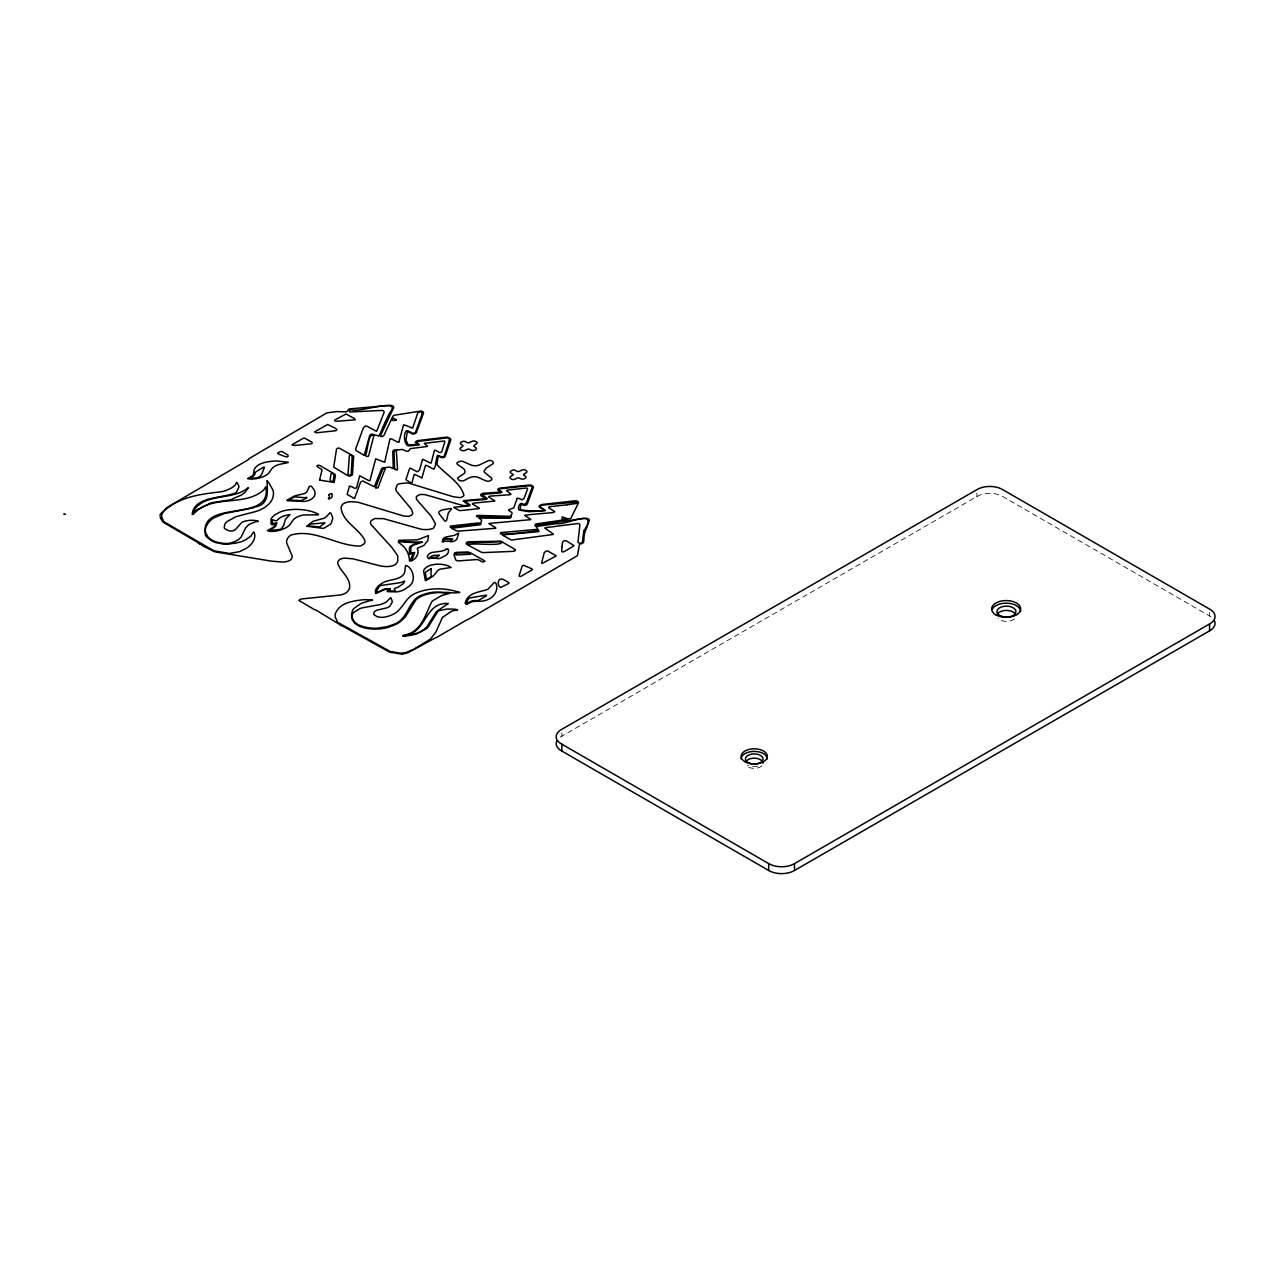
<?xml version="1.0" encoding="UTF-8"?>
<svg xmlns="http://www.w3.org/2000/svg" width="1279" height="1279" viewBox="0 0 1279 1279"><rect width="100%" height="100%" fill="white"/><g stroke="black" fill="none" stroke-linecap="round" stroke-linejoin="round"><path stroke-width="0.75" stroke-dasharray="5 3.75" d="M560.202 737.168A17.49 10.088 0 0 1 561.865 736.16L976.916 496.54A17.826 10.296 0 0 1 1002.736 496.54L1209.566 615.95A17.938 10.36 0 0 1 1211.181 616.974M1209.566 612.513L1209.566 615.95M976.916 493.102L976.916 496.54M561.865 732.723L561.865 736.16M761.836 765.801A8.793 5.084 0 0 1 746.584 765.801M757.6 766.281A13.094 7.562 0 0 1 747.655 765.529M1014.471 618.844A9.513 5.5 0 0 1 998.02 618.444"/><path stroke-width="1.5" d="M160.083 515.725L160.067 515.229A3.725 2.158 0 0 1 160.227 514.35L166.894 507.571L248.526 459.577A3.549 2.046 0 0 1 249.437 458.378L326.864 412.877L336.665 411.598A91.193 52.647 0 0 1 342.085 411.758L346.481 411.774L347.872 410.687A4.253 2.446 0 0 1 348.24 409.776A2.574 1.487 0 0 1 349.135 409.152A3.757 2.158 0 0 1 350.67 408.8L389.855 405.379A3.757 2.174 0 0 1 392.685 406.003A3.309 1.903 0 0 1 393.484 406.754A3.869 2.238 0 0 1 393.66 407.665L381.078 434.428A12.246 7.066 0 0 0 380.694 436.155M272.187 519.898L272.523 523.703L275.736 522.999A3.022 1.743 0 0 1 276.296 522.871M455.484 554.462L455.564 553.871A2.094 1.215 0 0 1 455.932 553.407L456.539 553.152A6.299 3.629 0 0 1 457.802 553.024L467.714 552.784A2.83 1.631 0 0 1 468.418 552.832A4.189 2.414 0 0 1 469.329 553.056A4.956 2.862 0 0 1 470.176 553.407A3.885 2.238 0 0 1 470.784 553.775M319.574 479.945L322.052 469.745L317.208 466.611A1.903 1.103 0 0 1 317.048 466.227A4.205 2.43 0 0 1 317.112 465.668L318.007 465.236A3.086 1.791 0 0 1 318.871 465.332A5.02 2.894 0 0 1 320.725 466.004L334.075 473.726A4.109 2.366 0 0 1 335.082 474.717A7.386 4.269 0 0 1 335.37 476.204L334.155 482.215M328.383 498.682L328.383 498.442A2.03 1.167 0 0 1 328.527 498.171L328.815 497.867A3.166 1.823 0 0 0 329.279 497.259A6.283 3.629 0 0 0 329.422 496.46A5.835 3.373 0 0 0 329.279 495.708A1.727 0.991 0 0 0 328.815 495.229M414.636 552.624L411.55 560.985L413.485 559.674A15.636 9.017 0 0 0 415.883 557.484A23.677 13.669 0 0 0 417.434 554.75A24.637 14.213 0 0 0 417.977 551.841A19.265 11.127 0 0 0 417.402 549.091L417.546 548.099A2.606 1.503 0 0 1 418.025 547.876L423.029 545.893A6.267 3.613 0 0 0 423.957 545.334L427.905 540.425L428.529 535.597L417.514 539.802L398.712 540.314M375.546 487.699L382.325 470.032L384.036 468.37A1.807 1.039 0 0 1 384.771 468.546L385.091 468.785M405.523 565.638L404.692 572.177A17.65 10.2 0 0 1 403.077 575.022A13.653 7.882 0 0 1 400.327 577.181A16.243 9.385 0 0 1 396.346 578.795A38.754 22.383 0 0 1 392.621 579.739L387.521 580.89A18.354 10.6 0 0 0 382.885 582.792A27.498 15.876 0 0 0 378.904 585.622A26.251 15.156 0 0 0 376.218 588.804A14.069 8.122 0 0 0 375.466 591.793L375.674 593.392M435.484 464.245L437.098 456.059A3.182 1.839 0 0 1 437.466 455.548M333.1 481.368L333.947 475.804A5.612 3.245 0 0 0 333.755 474.717A4.141 2.398 0 0 0 333.291 474.109A6.139 3.549 0 0 0 332.524 473.534A3.629 2.094 0 0 0 331.773 473.182M510.785 515.757L511.392 514.686A6.299 3.645 0 0 0 511.984 513.79A3.421 1.982 0 0 0 511.408 512.208A8.745 5.052 0 0 0 510.209 511.408L508.994 510.593A3.182 1.839 0 0 1 508.69 510.209A2.494 1.439 0 0 1 508.578 509.841L513.742 507.907L517.116 498.522M392.061 420.279L392.941 417.897L396.17 419.784A1.631 0.943 0 0 1 396.49 420.056M385.123 468.945L377.992 487.827A5.372 3.102 0 0 1 376.09 487.923L375.706 487.827M267.071 480.856C267.263 491.328 269.741 504.39 254.969 507.076A15.812 9.129 0 0 1 252.299 508.035L224.241 513.614L214.296 517.659A26.06 15.044 0 0 0 209.948 520.985A37.97 21.919 0 0 0 206.846 525.205A36.324 20.976 0 0 0 205.359 529.586A20.08 11.591 0 0 0 205.903 533.423L208.061 536.924A19.057 10.999 0 0 0 211.051 539.594A17.155 9.896 0 0 0 215.112 541.561A24.493 14.133 0 0 0 220.372 542.92L224.8 543.463A12.007 6.939 0 0 0 232.154 542.6L235.816 541.081A21.375 12.342 0 0 0 241.155 537.02L245.584 527.939L248.35 525.014A9.816 5.676 0 0 1 249.821 524.102L254.585 522.168A10.856 6.267 0 0 1 256.615 521.656L258.102 521.368M324.77 523.031L319.926 526.724A2.254 1.295 0 0 1 319.095 526.868A3.533 2.03 0 0 1 318.103 526.852L308.671 525.989M421.862 414.812L421.942 411.95L419.176 412.062A2.814 1.631 0 0 0 418.425 412.286L417.977 412.589A4.173 2.414 0 0 0 417.657 413.149L412.653 428.193L405.139 425.22A1.711 0.991 0 0 0 404.5 425.092L403.844 425.06M435.723 464.629L434.268 468.785M390.511 597.98L386.098 602.073A16.963 9.8 0 0 1 383.013 603.608A18.769 10.84 0 0 1 379.239 604.743L361.957 607.925A11.607 6.699 0 0 0 359.511 608.868L353.979 612.257A7.162 4.141 0 0 0 352.812 613.552A14.597 8.425 0 0 0 352.141 616.238A22.542 13.014 0 0 0 354.795 622.106A16.243 9.385 0 0 0 357.704 624.36A19.233 11.095 0 0 0 361.781 626.15A28.889 16.675 0 0 0 372.541 628.181A20.208 11.671 0 0 0 377.737 628.149L387.217 626.63L395.339 623.8A23.566 13.605 0 0 0 399.288 621.402C409.12 613.84 409.967 597.757 423.685 594.543A26.955 15.556 0 0 1 434.524 592.081L449.057 592.497A20.528 11.847 0 0 0 454.541 592.912L459.737 592.545A4.461 2.574 0 0 0 458.793 592.049L451.631 590.243A45.932 26.507 0 0 0 442.71 589.011A36.627 21.151 0 0 0 434.045 588.948A35.252 20.352 0 0 0 425.763 590.035A39.329 22.702 0 0 0 417.913 592.273A24.413 14.101 0 0 0 413.389 594.415C404.5 599.084 402.214 610.499 392.717 614.464A22.446 12.95 0 0 1 388.464 616.206A17.698 10.216 0 0 1 384.148 617.165A10.28 5.931 0 0 1 380.119 617.245L378.792 617.086A4.349 2.51 0 0 1 377.849 616.862A5.196 2.99 0 0 1 376.937 616.494L374.635 615.183A3.821 2.206 0 0 1 374.092 614.735A2.318 1.343 0 0 1 373.852 614.288L373.804 613.696A10.856 6.267 0 0 1 374.283 612.065A4.972 2.862 0 0 1 375.482 610.898A7.786 4.492 0 0 1 377.753 609.971L385.89 608.101A10.024 5.787 0 0 0 388.368 607.189A7.37 4.253 0 0 0 390.015 606.006L392.333 601.817L391.246 598.364A2.526 1.455 0 0 0 390.798 597.917M283.714 525.237L285.393 519.466L289.406 515.085A3.15 1.823 0 0 0 289.773 514.75M264.449 467.235L261.939 473.838A14.469 8.345 0 0 1 260.58 475.772A9.385 5.42 0 0 1 258.742 477.115A6.251 3.613 0 0 1 256.424 477.882L249.533 478.426L253.258 476.092A10.408 6.011 0 0 0 254.329 475.069A8.473 4.892 0 0 0 254.937 474.029A6.907 3.997 0 0 0 255.081 472.99A2.142 1.231 0 0 1 255.192 472.511A4.365 2.526 0 0 1 255.624 471.999L263.762 467.091M422.47 459.401L419.528 470.032L417.322 471.791A5.116 2.958 0 0 1 416.362 471.375L411.007 468.53A2.398 1.391 0 0 0 409.744 468.21L406.019 479.241A1.743 1.007 0 0 0 406.082 479.625A2.862 1.647 0 0 0 406.642 480.217L410.239 482.391A3.981 2.302 0 0 0 411.342 482.822M364.307 455.02L369.375 436.651A17.826 10.296 0 0 1 370.446 434.668A2.126 1.231 0 0 1 371.629 434.013L378.424 435.915M448.753 442.838L449.361 439.065A2.046 1.183 0 0 0 448.497 438.185A2.83 1.631 0 0 0 446.595 437.898L440.328 438.649M421.926 477.754L425.459 465.54M275.736 524.23L275.433 524.902A14.996 8.665 0 0 1 273.354 527.236L267.423 530.721L271.148 531.393A16.627 9.592 0 0 0 277.319 530.833A24.045 13.877 0 0 0 288.303 526.197A17.059 9.848 0 0 0 291.132 522.951L292.827 520.393A19.569 11.303 0 0 1 295.129 518.267A16.947 9.784 0 0 1 297.991 516.62A15.796 9.113 0 0 1 301.412 515.453A13.302 7.69 0 0 1 304.274 514.941L318.231 514.861M382.885 427.17L380.758 432.494M375.594 459.129L369.967 480.664A1.711 0.991 0 0 1 368.512 480.44L359.671 475.756L356.681 487.459A1.791 1.039 0 0 1 356.186 488.002L355.61 488.178A2.062 1.183 0 0 1 354.523 488.114A3.309 1.918 0 0 1 353.532 487.763A5.452 3.15 0 0 1 352.652 487.187L352.221 486.867A2.158 1.247 0 0 0 351.869 486.659L351.581 486.58M398.92 441.958L403.509 425.14M431.263 462.694L434.508 450.176A2.062 1.183 0 0 1 435.276 450.32A6.059 3.501 0 0 1 436.315 450.752L439.145 452.302A1.903 1.103 0 0 0 439.72 452.526L440.216 452.526A3.581 2.062 0 0 0 440.903 452.27A2.814 1.631 0 0 0 441.91 451.327L444.724 442.166A3.965 2.286 0 0 0 444.516 440.967L424.516 443.317M584.471 529.97C598.844 507.155 565.478 525.893 556.301 523.575M404.612 581.369L403.892 582.76A10.983 6.347 0 0 1 402.773 584.055L398.808 586.789A10.472 6.043 0 0 1 396.81 587.637L395.243 588.228A2.478 1.423 0 0 0 394.492 588.804A1.823 1.055 0 0 0 394.396 589.443A5.436 3.15 0 0 0 394.923 590.243L395.483 590.882M489.186 523.447L530.753 519.642A1.775 1.023 0 0 0 530.513 519.194L525.573 516.029A4.173 2.414 0 0 1 524.982 515.597M288.079 462.534L284.657 463.382A28.01 16.179 0 0 0 279.126 464.517A15.012 8.665 0 0 0 275.017 466.164A16.371 9.449 0 0 0 271.963 468.578L269.533 471.999A13.014 7.514 0 0 1 267.039 474.605A22.223 12.838 0 0 1 262.643 476.891A23.534 13.589 0 0 1 257.207 478.49A17.298 9.992 0 0 1 251.659 479.065L247.886 478.794M253.53 532.16L250.86 536.125L246.463 539.226A49.833 28.777 0 0 1 241.891 541.545L235.032 543.303A3.885 2.238 0 0 1 233.785 543.351A1.918 1.103 0 0 0 233.258 543.367L230.556 543.815A10.408 6.011 0 0 1 227.294 544.23A18.785 10.84 0 0 1 223.441 544.135L215.512 542.52A18.21 10.52 0 0 1 212.362 541.193L206.958 537.308A15.076 8.697 0 0 1 205.535 535.357C198.085 497.579 272.875 524.118 265.776 486.803L264.561 488.61A5.516 3.182 0 0 1 263.506 490.113C243.602 507.475 211.738 493.71 193.401 514.158A2.174 1.263 0 0 1 192.713 514.462M383.029 427.042L385.171 422.07M431.135 568.819L431.007 574.703A4.029 2.318 0 0 0 431.231 575.182A2.926 1.695 0 0 1 431.103 576.573A7.019 4.061 0 0 1 430.112 577.389L426.435 579.595L425.491 573.312A5.324 3.07 0 0 1 425.459 572.624A3.421 1.966 0 0 1 425.699 572.065L430.895 568.739M374.411 486.516L381.51 469.025A5.228 3.022 0 0 1 382.693 467.938A1.743 1.007 0 0 1 384.228 467.65A2.366 1.375 0 0 0 384.819 467.666L388.864 467.139A1.871 1.087 0 0 1 390.351 467.299L393.261 468.626L392.781 451.727A5.708 3.293 0 0 1 393.548 450.368A1.95 1.119 0 0 1 395.131 449.808L396.73 449.984M488.85 496.748L489.154 496.428A1.934 1.119 0 0 1 490.193 496.124L510.449 494.669M390.207 588.932L390.191 588.964A5.867 3.389 0 0 1 389.487 589.715L388.624 590.642M410.127 560.905L413.357 553.168L410.223 554.255M524.918 515.293L533.183 514.254A883.997 510.369 0 0 0 552.4 512.623L554.702 511.872A1.743 1.007 0 0 0 554.447 511.424L549.283 508.131A5.068 2.926 0 0 1 548.643 507.667L548.595 507.619M248.174 488.05L245.328 491.951A25.18 14.533 0 0 1 241.203 495.101L232.202 499.05A2.542 1.471 0 0 0 231.867 499.29A1.743 1.007 0 0 1 231.467 499.529A2.782 1.615 0 0 1 230.891 499.721L211.323 502.807L196.87 509.841A18.354 10.6 0 0 0 194.52 511.744L193.321 512.879A6.235 3.597 0 0 1 193.225 511.52C204.368 492.287 232.186 501.048 248.046 487.859M283.49 525.461L283.251 526.069A2.206 1.279 0 0 1 283.155 526.372L280.804 529.282L269.214 530.641L275.465 526.532L277.031 522.887M331.357 473.262L331.229 473.47A159.172 91.896 0 0 0 330.478 477.099L330.11 480.201A2.142 1.231 0 0 0 330.973 481.144L332.636 481.607M451.519 539.53L450.863 540.314A5.899 3.405 0 0 1 450.112 540.857A3.725 2.158 0 0 1 449.249 541.241A2.094 1.215 0 0 1 448.465 541.385L447.938 541.289M236.775 482.455L235.991 483.734A13.733 7.93 0 0 1 234.121 486.052A26.379 15.236 0 0 1 230.764 488.354L226.511 490.321A21.423 12.374 0 0 1 221.97 491.632C203.137 493.982 183.345 495.916 167.725 507.907A22.462 12.966 0 0 0 164.975 509.969L162.913 512.351A17.618 10.168 0 0 0 161.841 514.67A17.011 9.816 0 0 0 161.762 517.052L163.744 521.672L213.881 550.833L228.653 553.311A4.716 2.718 0 0 0 229.74 553.423L239.509 551.649L246.128 548.435A31.543 18.21 0 0 0 250.316 545.078A36.116 20.848 0 0 0 253.258 541.145A34.149 19.713 0 0 0 254.697 537.068A23.773 13.733 0 0 0 254.409 533.279L254.041 532.224M501.752 492.207L500.904 492.687A2.126 1.231 0 0 1 499.929 492.927L482.103 494.445L486.468 498.027A3.054 1.759 0 0 1 486.963 498.426M495.597 528.275L458.569 531.089A3.885 2.238 0 0 1 457.019 530.961A2.462 1.423 0 0 1 456.443 530.801L451.631 528.275L479.673 524.79A2.254 1.311 0 0 0 480.6 524.47L480.808 524.262A2.574 1.487 0 0 0 480.92 523.974A3.213 1.855 0 0 0 480.84 523.287A2.91 1.679 0 0 1 480.744 522.887L481.512 520.601A1.823 1.055 0 0 0 481.208 519.77L478.922 518.075L509.154 518.267A2.062 1.199 0 0 0 510.257 517.947A3.533 2.03 0 0 0 511.264 516.86A2.654 1.535 0 0 0 511.264 516.316L510.897 515.917M431.215 462.758L430.527 462.95A2.75 1.583 0 0 1 429.792 462.758L426.69 461.239A72.967 42.127 0 0 0 422.901 459.369M247.838 478.394L251.931 476.14A6.027 3.485 0 0 0 253.002 475.148A7.866 4.54 0 0 0 253.546 473.901L253.77 471.887A19.84 11.447 0 0 1 255.288 467.81A16.227 9.369 0 0 1 259.205 464.549A19.377 11.191 0 0 1 265.472 462.295A34.693 20.032 0 0 1 276.903 460.968L288.063 462.247M417.482 444.277L408.241 445.06L405.971 440.136L407.361 431.567M354.555 498.41L360.582 482.263A4.253 2.462 0 0 1 361.653 481.512L362.804 480.968L374.139 486.707M286.944 500.281L293.658 496.428A11.719 6.763 0 0 1 296.776 495.389L304.466 493.534A8.489 4.908 0 0 0 306.816 492.047L309.358 486.308L311.165 486.228A7.066 4.077 0 0 1 312.092 487.075L313.435 488.818A21.167 12.214 0 0 1 314.986 492.527A16.643 9.608 0 0 1 314.33 496.076A14.229 8.218 0 0 1 311.564 499.018A12.406 7.162 0 0 1 305.249 501.32A7.85 4.524 0 0 1 303.507 501.464L287.295 500.713M494.254 582.473L488.066 589.075A9.337 5.388 0 0 1 486.628 589.763C478.842 592.193 467.427 593.008 465.268 602.809A2.478 1.423 0 0 0 465.972 603.96A1.823 1.055 0 0 0 466.499 604.168L466.947 604.168A2.174 1.263 0 0 0 467.538 603.944L470.8 602.201A6.203 3.581 0 0 1 472.463 601.674A8.266 4.764 0 0 1 474.525 601.402L481.783 601.114A11.575 6.683 0 0 0 484.597 600.682A10.472 6.043 0 0 0 487.027 599.883C493.726 597.869 498.874 590.306 496.012 583.464A5.228 3.022 0 0 0 495.421 582.76A1.807 1.039 0 0 0 494.813 582.425M328.735 494.925L330.35 493.838A4.524 2.622 0 0 1 331.357 493.486M532.24 569.731L521.001 576.365A1.711 0.991 0 0 1 520.537 576.541L519.29 576.221A6.571 3.789 0 0 1 519.274 575.134L521.96 566.565A5.372 3.102 0 0 1 522.631 565.782A3.357 1.934 0 0 1 523.495 565.27L531.345 568.579A4.716 2.718 0 0 1 532.288 569.379M445.795 521.033L446.179 520.697A5.644 3.261 0 0 0 446.723 519.993L448.289 512.975L450.959 509.618A3.261 1.887 0 0 0 451.343 509.106M306.928 497.803L301.892 500.361A2.446 1.407 0 0 1 300.213 500.569L288.287 499.945L293.914 497.131A2.11 1.215 0 0 1 294.73 496.955A2.782 1.599 0 0 1 295.673 496.955L304.402 497.691A3.613 2.078 0 0 0 305.665 497.499A4.365 2.51 0 0 1 306.624 497.323M421.766 414.924L415.611 432.062A4.333 2.494 0 0 1 415.195 432.606A3.277 1.887 0 0 1 414.38 433.133L413.565 433.277A2.51 1.455 0 0 1 412.35 433.005L407.649 430.767A2.606 1.503 0 0 0 406.834 430.591C403.588 431.902 403.668 442.118 407.106 445.156A1.695 0.975 0 0 0 407.889 445.652A2.798 1.615 0 0 0 409.264 445.827L418.057 445.124A4.157 2.398 0 0 0 418.968 444.852L419.096 444.788M479.241 508.594L460.232 510.609A1.982 1.151 0 0 1 459.641 510.529A2.446 1.407 0 0 1 459.049 510.353L453.965 507.603M555.837 556.109L542.088 563.463A1.663 0.959 0 0 1 541.609 562.872L544.278 552.528L546.389 550.993A2.798 1.615 0 0 1 547.316 550.977A1.807 1.039 0 0 1 548.099 551.153L555.614 555.502A1.727 1.007 0 0 1 555.901 555.757M448.625 442.95L444.165 456.219L442.694 456.939A2.91 1.679 0 0 1 441.575 456.731L437.658 455.42M378.968 435.835L379.911 434.173A45.468 26.251 0 0 1 380.598 432.654M397.209 469.745L396.778 469.889A1.791 1.039 0 0 1 395.003 469.121M453.933 507.235L468.05 506.068A5.963 3.437 0 0 0 469.825 505.605L470.112 505.029A2.174 1.247 0 0 0 469.873 504.789L464.581 501.096L485.349 499.529A3.901 2.254 0 0 0 486.596 499.05A1.791 1.039 0 0 0 486.979 498.714M520.985 504.182L520.057 509.458A2.878 1.663 0 0 0 521.192 509.857C524.006 510.385 552.96 513.678 539.786 507.475A3.501 2.014 0 0 1 539.114 506.676A1.871 1.087 0 0 1 539.242 505.972A4.445 2.574 0 0 1 540.122 505.253A6.699 3.869 0 0 1 541.161 504.757A4.636 2.67 0 0 1 542.248 504.454L575.07 500.792A2.67 1.535 0 0 1 575.726 500.776A1.918 1.103 0 0 1 576.317 500.856A2.542 1.471 0 0 1 576.909 501.048L577.58 501.4A3.197 1.855 0 0 1 578.524 502.855L571.01 517.947A2.43 1.407 0 0 1 570.482 518.395A2.878 1.663 0 0 1 569.954 518.634L562.648 520.153A47.643 27.498 0 0 1 558.715 520.649L535.725 523.99L534.75 525.653L582.84 518.459A10.983 6.331 0 0 1 585.158 518.299A5.74 3.309 0 0 1 586.901 518.443A3.07 1.775 0 0 1 588.18 518.874A3.437 1.982 0 0 1 589.203 520.201A7.594 4.381 0 0 1 589.059 521.208L584.279 534.014L583.72 541.8A5.132 2.958 0 0 1 583.192 542.76A3.166 1.823 0 0 1 582.233 543.399A6.491 3.741 0 0 1 580.698 543.879A2.398 1.375 0 0 0 580.026 544.087L579.611 544.406A3.997 2.302 0 0 0 579.339 544.934L577.484 555.63L468.977 619.004A5.052 2.926 0 0 1 467.49 619.596A2.606 1.503 0 0 0 466.867 619.835L436.587 637.47A2.382 1.375 0 0 1 435.468 637.821L408.033 652.674A15.188 8.777 0 0 1 404.548 653.569L402.054 654.129M333.931 482.439L319.702 480.105M376.761 431.055L384.052 412.525A5.388 3.102 0 0 0 383.988 411.598A2.83 1.631 0 0 0 383.492 410.943A2.302 1.327 0 0 0 382.565 410.511A1.679 0.959 0 0 0 381.718 410.431L350.558 411.95A1.95 1.135 0 0 1 349.982 411.822L349.615 411.614A2.062 1.183 0 0 1 349.375 411.31L350.318 409.648A5.58 3.229 0 0 1 351.405 409.536C357.209 413.661 401.926 396.954 390.351 411.854A220.404 127.245 0 0 0 388.304 415.547L386.05 420.263A52.455 30.28 0 0 1 385.331 421.91M477.083 515.693L477.738 515.453A2.126 1.231 0 0 1 478.298 515.405L509.426 516.316L509.873 517.228A2.094 1.215 0 0 1 509.266 517.579L509.058 517.627A6.587 3.805 0 0 1 506.996 517.787L476.475 516.668A2.414 1.391 0 0 1 477.083 515.693M427.298 446.451L411.183 448.513A2.158 1.247 0 0 0 410.271 448.817L410.063 448.961A5.228 3.022 0 0 0 409.456 450.048L408.097 451.343A2.91 1.679 0 0 1 407.026 451.263A5.228 3.022 0 0 1 405.747 450.927L403.125 449.712A1.934 1.119 0 0 0 401.542 449.521L397.002 450.032M561.865 744.186L768.695 863.597A17.986 10.392 0 0 0 794.531 863.597L1209.566 623.976A17.938 10.36 0 0 0 1209.566 609.076L1002.736 489.649A17.826 10.296 0 0 0 976.916 489.649L561.865 729.286A17.49 10.088 0 0 0 561.865 744.186L561.865 751.061L768.695 870.471A17.986 10.392 0 0 0 794.531 870.471L1209.566 630.851A17.938 10.36 0 0 0 1214.41 620.667M292.283 444.58L303.283 438.329A1.647 0.943 0 0 1 304.434 438.057L311.644 441.974A2.35 1.359 0 0 1 312.124 443.11A1.759 1.023 0 0 1 310.877 443.877L294.394 445.444A5.308 3.054 0 0 1 293.147 445.284A2.27 1.311 0 0 1 292.283 444.98M448.162 603.544L436.507 611.506L427.122 626.39A29.017 16.755 0 0 1 422.885 630.211A23.326 13.461 0 0 1 417.45 632.929A30.2 17.442 0 0 1 410.479 634.768L404.963 635.503M411.742 482.775L411.966 482.567A4.684 2.702 0 0 0 412.158 482.055L414.044 474.925A2.222 1.279 0 0 1 414.636 474.333L421.702 477.834M405.683 565.446C411.646 566.581 414.94 576.637 412.509 581.913A24.285 14.021 0 0 1 409.76 585.846L403.556 589.923A21.631 12.486 0 0 1 399.895 591.266A11.223 6.475 0 0 1 396.378 591.889L388.145 591.665A1.743 1.007 0 0 1 387.185 591.394L388.64 589.027L384.691 589.683A10.536 6.075 0 0 0 382.853 590.258L375.738 593.52M544.998 510.769L529.186 511.68L519.674 510.177A2.254 1.295 0 0 1 519.066 509.857A3.102 1.791 0 0 1 518.634 509.426A2.606 1.503 0 0 1 518.475 509.042C518.011 506.532 520.377 501.032 523.447 504.326A4.173 2.414 0 0 0 524.15 504.613L526.372 502.951L532.16 487.395A2.526 1.455 0 0 0 529.826 485.892A13.445 7.754 0 0 0 526.34 485.972L500.217 488.786A1.791 1.023 0 0 0 499.082 489.281L499.13 489.985A11.287 6.523 0 0 0 500.601 491.04L501.816 491.983M567.093 504.821L550.258 506.644A4.141 2.382 0 0 0 549.171 506.884M556.125 523.655L536.317 526.516M517.26 498.378L517.755 498.266A2.078 1.199 0 0 1 518.459 498.362A5.308 3.07 0 0 1 519.418 498.682L521.56 499.609A3.629 2.094 0 0 0 522.232 499.817L524.054 498.378L527.428 489.393A6.635 3.837 0 0 0 527.476 488.61L527.252 488.306A1.679 0.975 0 0 0 525.861 488.082L507.939 490.049A1.695 0.975 0 0 0 506.852 490.465M463.446 500.681L485.908 498.682L481.432 496.044A2.958 1.711 0 0 1 480.712 495.293A1.631 0.943 0 0 1 480.872 494.605A6.459 3.725 0 0 1 481.927 493.79A4.093 2.366 0 0 1 482.711 493.438A3.565 2.062 0 0 1 483.59 493.214L500.105 492.143M398.728 442.118L398.153 442.182A3.006 1.727 0 0 1 397.465 441.974L391.678 439.033A1.711 0.991 0 0 0 391.054 438.905A2.094 1.215 0 0 0 390.415 438.905L390.383 438.905M443.285 541.832L443.589 541.672A2.494 1.439 0 0 1 444.484 541.337L447.906 541.257M469.457 442.566L472.99 440.983A2.046 1.183 0 0 1 474.685 441.063A5.228 3.022 0 0 1 476.747 442.198A2.558 1.471 0 0 1 477.099 442.87A1.934 1.119 0 0 1 477.019 443.237A2.846 1.647 0 0 1 476.747 443.605L474.253 445.3A1.966 1.135 0 0 0 473.869 445.891L474.109 446.451A7.402 4.269 0 0 0 475.085 447.138A6.331 3.661 0 0 1 476.06 447.858A2.43 1.407 0 0 1 476.14 449.249A5.02 2.894 0 0 1 475.244 449.92A4.109 2.382 0 0 1 474.093 450.4A2.398 1.391 0 0 1 472.894 450.528A2.846 1.647 0 0 1 471.647 450.304A6.651 3.837 0 0 1 470.352 449.712A6.123 3.533 0 0 0 469.265 449.217A1.711 0.991 0 0 0 467.379 449.297L466.148 449.888A7.866 4.54 0 0 1 464.805 450.512A2.718 1.567 0 0 1 463.574 450.752A2.206 1.279 0 0 1 462.406 450.624A4.461 2.574 0 0 1 461.239 450.128A5.34 3.086 0 0 1 460.328 449.425A2.382 1.375 0 0 1 460.456 448.034A7.514 4.333 0 0 1 461.495 447.266L462.566 446.547A1.934 1.119 0 0 0 462.934 445.971L462.71 445.428A6.091 3.517 0 0 0 461.847 444.804A6.555 3.789 0 0 1 460.856 444.069A2.942 1.695 0 0 1 460.456 443.349A2.414 1.391 0 0 1 460.648 442.662A3.757 2.158 0 0 1 461.415 442.006A5.452 3.15 0 0 1 462.63 441.479A2.43 1.407 0 0 1 465.012 441.495A5.915 3.405 0 0 1 466.243 442.038L467.474 442.63A1.727 0.991 0 0 0 469.441 442.55M425.811 580.57L433.565 575.758L437.914 570.338A5.244 3.038 0 0 1 438.601 569.842A7.642 4.413 0 0 1 440.2 569.139L451.183 567.46L447.906 565.718A20.336 11.751 0 0 0 441.447 564.343A17.187 9.928 0 0 0 434.86 564.391A15.236 8.793 0 0 0 429.12 565.83A13.637 7.866 0 0 0 425.076 568.436L424.1 569.667A6.507 3.757 0 0 0 423.701 570.706A10.2 5.883 0 0 0 423.765 571.953L425.283 580.362M422.038 542.296L414.508 544.742A8.777 5.068 0 0 0 412.941 545.43A4.54 2.622 0 0 0 411.998 546.149L411.214 547.268A9.033 5.212 0 0 0 410.783 548.595L410.831 552.928M430.16 557.74L435.707 557.26A3.389 1.95 0 0 0 436.651 557.132A2.014 1.167 0 0 0 437.338 556.861L438.121 556.333A77.06 44.493 0 0 0 439.273 555.39M405.251 635.247C426.914 632.673 424.196 602.089 448.082 603.496M411.582 553.183L414.556 552.432M372.413 600.267L372.189 600.315A6.923 3.997 0 0 0 370.366 600.522L361.317 603.288L353.883 608.436A12.566 7.258 0 0 0 352.636 610.435C345.154 630.131 378.664 631.842 390.543 626.422A30.328 17.506 0 0 0 399.831 622.026L405.171 617.213L415.915 599.851A24.381 14.069 0 0 1 420.311 596.797A27.674 15.987 0 0 1 426.147 594.463A28.985 16.739 0 0 1 432.973 593.024A29.737 17.171 0 0 1 440.248 592.593L449.584 593.36A38.146 22.031 0 0 1 447.426 593.904L443.094 595.103A15.108 8.729 0 0 0 440.584 596.158L433.693 600.171A16.083 9.289 0 0 0 431.822 601.658C425.076 614.911 421.51 632.37 403.54 635.247A3.789 2.19 0 0 0 402.853 635.759M425.699 465.364L426.067 465.332A1.982 1.151 0 0 1 427.026 465.636L433.453 469.073M404.468 581.178L402.725 581.833A10.104 5.835 0 0 1 400.631 582.6L381.414 585.414A6.011 3.469 0 0 0 379.751 586.102A3.805 2.206 0 0 0 378.904 586.853L376.953 590.434A7.866 4.54 0 0 0 376.729 591.601L376.777 592.737L384.483 588.995L390.207 588.708M442.966 541.944L442.294 541.656A1.998 1.151 0 0 1 442.406 541.161A3.773 2.19 0 0 1 442.918 540.617A8.873 5.132 0 0 1 444.708 539.578A2.782 1.615 0 0 1 445.524 539.338A4.141 2.398 0 0 1 446.547 539.21L451.359 539.306M566.773 518.619L562.041 519.37L562.2 516.892L566.933 518.475M537.995 530.785L520.137 532.895A220.787 127.468 0 0 1 505.765 534.046L502.327 534.11A4.349 2.51 0 0 1 500.617 533.871L500.489 532.815A3.166 1.823 0 0 1 501.592 532.512L535.086 529.554A4.94 2.846 0 0 1 536.684 529.634A2.094 1.215 0 0 1 538.251 530.529M440.072 438.745L418.936 441.287A6.555 3.789 0 0 0 417.37 441.431L416.714 442.278L419.224 444.532M486.116 595.167L470.224 597.837A5.18 2.99 0 0 0 468.929 598.556A10.28 5.931 0 0 0 467.874 599.643L466.563 603.736L470.656 601.498A7.53 4.349 0 0 1 472.207 600.922A6.187 3.565 0 0 1 473.838 600.634L478.314 600.506L485.748 596.222A3.453 1.998 0 0 0 486.548 595.438M567.332 504.741L577.037 503.398A5.164 2.974 0 0 0 577.197 502.535A4.86 2.814 0 0 0 577.085 502.055L542.808 505.061A3.677 2.126 0 0 0 541.656 505.333A2.222 1.279 0 0 0 540.921 505.733A3.086 1.775 0 0 0 540.457 506.804L540.649 507.187A3.885 2.238 0 0 0 541.193 507.619L544.87 509.969A2.654 1.535 0 0 1 545.222 510.417M494.557 501.064L474.029 503.095A1.823 1.055 0 0 0 473.214 503.366L472.335 503.862L479.433 508.307M341.285 625.671L340.422 625.303M64.206 513.854L65.085 514.206M64.861 514.526L63.998 514.206M502.647 534.894L537.484 531.776A3.006 1.743 0 0 0 539.067 531.217L536.237 526.804M395.339 591.202L388.768 590.802M470.48 554.271L456.795 554.91A2.094 1.199 0 0 1 455.708 554.782M324.626 522.903L310.046 524.102A2.782 1.599 0 0 0 309.55 524.47L308.735 525.509A3.022 1.743 0 0 0 308.591 525.925M439.129 555.246L433.997 555.342A3.837 2.222 0 0 0 432.734 555.646L430.224 556.989A1.631 0.943 0 0 0 429.904 557.548L429.92 557.692M328.751 498.922L329.247 498.874A2.654 1.535 0 0 0 329.79 498.666L331.485 497.643A2.638 1.519 0 0 0 331.916 497.163A4.285 2.478 0 0 0 332.108 496.524L332.092 494.238A4.476 2.574 0 0 0 331.98 493.726M351.085 486.659L350.014 486.276M372.445 600.155L368.768 599.819A25.788 14.884 0 0 0 362.98 599.787C353.004 600.97 339.926 602.569 335.562 613.217A17.282 9.976 0 0 0 335.114 615.375A19.457 11.239 0 0 0 335.498 617.645L337.624 622.281L389.775 651.267A6.955 4.013 0 0 0 392.925 651.858L396.554 652.482A8.138 4.7 0 0 0 399.384 653.057A10.12 5.835 0 0 0 402.549 653.057A13.557 7.834 0 0 0 406.003 652.45L413.932 649.22L430.527 639.004L436.011 631.858L442.438 617.437L451.535 611.282A6.683 3.853 0 0 1 452.814 610.866L457.706 609.891L456.267 609.443A3.597 2.078 0 0 0 455.468 609.268L447.33 608.996L438.921 610.643A5.084 2.942 0 0 0 437.738 611.57L428.321 626.79A22.558 13.03 0 0 1 425.923 629.028L416.267 634.144L404.42 636.382A1.711 0.991 0 0 1 402.949 636.111M450.688 541.832L452.798 541.513A6.235 3.597 0 0 0 454.397 540.953A8.09 4.668 0 0 0 455.772 540.122A10.744 6.203 0 0 0 456.939 539.003L458.697 533.039L455.212 534.99A6.795 3.917 0 0 1 454.077 535.421L446.755 536.876A7.882 4.556 0 0 0 445.076 537.356A3.437 1.982 0 0 0 444.069 537.915A7.066 4.077 0 0 0 443.301 538.795L442.598 539.914L444.82 538.763A2.942 1.695 0 0 1 445.684 538.539A5.404 3.118 0 0 1 446.819 538.443L452.766 538.891L451.039 541.113A4.78 2.766 0 0 0 450.432 541.593M398.728 540.793L409.12 542.152L422.134 541.944M380.998 436.555L382.101 436.491A2.542 1.471 0 0 0 382.981 436.283L384.004 435.196A308.958 178.373 0 0 0 386.114 430.591L392.733 416.474A5.468 3.166 0 0 1 393.948 415.515A3.182 1.839 0 0 1 395.563 415.036L420.295 411.135A3.357 1.934 0 0 1 421.239 411.103L421.926 411.246A3.917 2.254 0 0 1 422.646 411.566A2.686 1.551 0 0 1 423.333 412.222A4.62 2.67 0 0 1 423.509 413.117L416.346 432.638A6.379 3.693 0 0 1 414.124 433.949L413.101 434.045A2.606 1.503 0 0 1 411.966 433.725L407.649 431.535M349.503 486.068L347.105 494.429L354.331 498.426M392.269 420.487L395.93 420.375A1.615 0.927 0 0 0 396.41 420.231M275.513 523.99L273.802 524.438A3.725 2.158 0 0 1 272.443 524.79L271.692 524.646A3.533 2.03 0 0 1 271.1 523.703L270.988 519.098A7.402 4.269 0 0 1 271.372 518.283L274.665 514.893L280.325 511.888A24.461 14.117 0 0 1 288.223 509.921A34.037 19.649 0 0 1 297.527 509.41A35.828 20.688 0 0 1 306.976 510.401A30.872 17.826 0 0 1 315.242 512.767L317.927 513.934A1.663 0.959 0 0 1 318.535 514.558M521.113 504.166L523.958 505.285A1.823 1.055 0 0 0 525.317 505.317A2.302 1.327 0 0 0 526.452 504.805A7.882 4.54 0 0 0 527.444 503.574L533.455 487.219A2.75 1.599 0 0 0 533.343 486.723A2.158 1.247 0 0 0 532.975 486.308L531.281 485.333A2.142 1.247 0 0 0 530.545 485.125A3.134 1.807 0 0 0 529.618 485.061L516.38 486.324A356.138 205.615 0 0 1 505.844 487.491L500.137 488.13A4.013 2.318 0 0 0 498.218 488.866A1.711 0.991 0 0 0 497.899 489.809A4.812 2.782 0 0 0 499.066 490.912L500.361 491.791M272.459 519.754L274.074 520.281A6.411 3.709 0 0 0 275.321 520.681L276.248 520.697A1.807 1.039 0 0 0 277.079 520.329L279.749 518.011A16.675 9.624 0 0 1 284.322 515.805L289.054 514.702A2.014 1.167 0 0 1 289.662 514.654M258.118 521.129L256.695 520.777A11.303 6.523 0 0 0 253.018 520.297A17.235 9.944 0 0 0 244.865 521.208A10.887 6.283 0 0 0 241.811 522.44L235.096 529.89A8.282 4.78 0 0 1 232.954 530.785A4.077 2.35 0 0 1 230.796 531.025A4.972 2.878 0 0 1 228.541 530.593A14.165 8.17 0 0 1 226.095 529.458L224.896 528.707A2.478 1.439 0 0 1 224.417 528.227A3.213 1.855 0 0 1 224.257 527.635L224.736 524.406A10.312 5.947 0 0 1 225.728 522.871A14.629 8.441 0 0 1 227.566 521.32L235.752 516.796L247.007 513.726A105.965 61.184 0 0 0 255.64 511.536L257.367 510.992A31.991 18.466 0 0 0 264.977 507.235A34.757 20.064 0 0 0 270.413 502.215A36.563 21.103 0 0 0 273.162 496.38A39.249 22.654 0 0 0 273.019 490.225L268.638 482.423A61.968 35.78 0 0 0 267.295 480.952L267.199 480.872M200.259 544.23L197.813 542.808M198.932 543.047L199.844 543.575M199.604 543.591L199.524 543.559A2.078 1.199 0 0 1 198.996 543.271L198.948 543.239M438.777 456.315L440.296 456.971A5.132 2.958 0 0 0 442.342 457.69L443.989 457.45A5.532 3.197 0 0 0 445.3 456.091L450.768 439.848A3.437 1.982 0 0 0 450.736 439.257A2.126 1.231 0 0 0 450.368 438.777L449.457 438.105A5.883 3.389 0 0 0 447.954 437.402A3.038 1.759 0 0 0 446.355 437.178L418.601 440.52A2.878 1.663 0 0 0 417.306 440.743A3.389 1.966 0 0 0 416.714 440.983L415.275 442.214L417.45 443.877M376.154 459.001L384.691 462.263L389.871 439.368A1.743 1.007 0 0 1 390.079 439.033M401.622 654.256L401.174 654.049A2.19 1.263 0 0 0 400.439 653.921L392.461 652.61A6.043 3.485 0 0 1 389.312 651.97L341.829 625.607M451.215 508.77L450.736 508.61A5.436 3.15 0 0 0 449.505 508.642L442.214 509.953A9.401 5.42 0 0 0 440.647 510.657A8.729 5.036 0 0 0 439.257 511.648A3.197 1.839 0 0 0 438.793 512.591A5.436 3.134 0 0 0 439.145 513.758L444.516 520.697A2.046 1.183 0 0 0 444.836 520.937A2.398 1.391 0 0 0 445.22 521.113M164.08 522.759L197.861 542.488M340.438 624.967L315.945 610.051A1.887 1.087 0 0 0 315.289 609.875A1.918 1.103 0 0 1 314.49 609.635L298.854 600.427L299.75 599.803A4.94 2.846 0 0 1 301.94 598.908L340.518 594.959A16.995 9.8 0 0 0 343.555 594.048A11.383 6.571 0 0 0 346.353 592.561A14.724 8.505 0 0 0 348.368 590.514A18.737 10.824 0 0 0 349.519 587.972C351.038 579.515 342.9 573.264 339.159 566.597A23.837 13.765 0 0 1 337.832 563.447A9.257 5.34 0 0 1 338.168 561.225A7.69 4.429 0 0 1 339.718 559.626A7.962 4.588 0 0 1 341.701 558.683A6.203 3.581 0 0 1 343.459 558.268A9.529 5.5 0 0 1 345.714 558.14L353.404 558.907L380.582 566.005A25.756 14.868 0 0 0 386.194 566.565A12.422 7.162 0 0 0 390.878 566.197L393.149 565.622A7.146 4.125 0 0 0 394.827 564.87A7.738 4.461 0 0 0 396.09 563.847L397.145 562.408A14.389 8.313 0 0 0 397.785 560.73L397.769 556.525A14.021 8.106 0 0 0 397.114 554.846L392.189 547.86L370.894 524.39A12.71 7.338 0 0 1 370.558 522.168L370.702 521.416A3.15 1.823 0 0 1 371.006 520.905A4.141 2.398 0 0 1 371.581 520.425L374.763 518.555L383.492 518.65L421.111 529.25A21.359 12.342 0 0 0 426.562 529.586A10.935 6.315 0 0 0 431.071 528.978L433.405 528.323L435.164 524.982A10.504 6.059 0 0 0 435.292 523.607L431.135 516.124L416.762 499.705A12.918 7.45 0 0 1 416.314 497.867L416.362 497.035A2.91 1.679 0 0 1 417.034 496.092L419.08 494.909A2.766 1.599 0 0 1 419.88 494.637A3.182 1.839 0 0 1 420.823 494.525L422.486 494.493A12.95 7.482 0 0 1 425.22 494.685L462.63 505.429A8.985 5.18 0 0 0 466.164 505.525L467.89 505.269A2.718 1.567 0 0 0 468.386 505.125M192.17 514.414C194.04 496.124 222.114 498.538 235.288 492.959A4.061 2.334 0 0 0 236.055 492.495A4.668 2.686 0 0 0 236.631 491.919L238.821 487.267A13.27 7.658 0 0 0 238.725 485.764L237.031 482.471M372.988 434.78C367.856 434.908 367.856 450.128 365.81 454.748A8.761 5.052 0 0 0 365.906 455.836A2.206 1.279 0 0 0 366.338 456.427L368.032 456.427A2.766 1.599 0 0 0 368.656 455.82L373.772 436.027A1.759 1.007 0 0 0 373.676 435.563A7.242 4.173 0 0 0 373.02 434.796M502.439 535.07L510.625 539.674A3.134 1.807 0 0 0 511.504 539.898A2.654 1.535 0 0 0 512.399 539.93L553.391 534.446A7.354 4.253 0 0 0 552.576 533.519L544.726 528.051A1.743 1.007 0 0 1 545.637 527.683L576.781 523.639A5.004 2.894 0 0 1 578.252 523.655A1.823 1.055 0 0 1 579.707 524.374A3.917 2.27 0 0 1 579.883 524.966L577.964 542.072A2.35 1.359 0 0 0 578.252 542.536A1.631 0.943 0 0 0 578.811 542.872A3.134 1.807 0 0 0 579.883 543.095A2.03 1.167 0 0 0 581.737 542.76A2.366 1.359 0 0 0 582.249 542.248A3.261 1.887 0 0 0 582.393 541.816L583.832 530.673A1.887 1.087 0 0 1 584.375 530.066M494.733 500.744L489.569 497.515A4.796 2.766 0 0 1 488.946 497.051L488.914 497.035M468.418 504.741L463.558 501.272A1.807 1.039 0 0 1 463.318 500.92M163.904 522.471L163.072 521.848A3.421 1.982 0 0 1 162.337 521.224L160.61 518.347A8.921 5.148 0 0 1 160.307 517.308L160.259 517.084M424.548 443.621L427.474 446.227M489.202 523.687L489.281 523.766A4.908 2.83 0 0 0 489.905 524.23L495.053 527.284A2.35 1.359 0 0 1 495.66 528.035M201.73 545.366L214.009 551.425A7.594 4.381 0 0 0 215.352 551.904L270.189 560.937A33.03 19.073 0 0 1 272.123 561.225L282.563 562.057A13.062 7.546 0 0 0 288.079 561.161A7.146 4.125 0 0 0 291.324 559.067A11.815 6.827 0 0 0 292.076 555.694L286.736 543.127A18.929 10.919 0 0 1 286.72 540.681A18.034 10.408 0 0 1 287.631 538.315L288.926 536.588A7.69 4.445 0 0 1 292.363 534.638C315.321 529.042 336.649 545.717 359.351 546.069A3.182 1.839 0 0 0 360.326 545.957A2.75 1.583 0 0 0 361.142 545.669L363.62 544.183A6.587 3.805 0 0 0 364.419 543.351A6.075 3.501 0 0 0 364.835 542.456L364.899 541.417A16.179 9.337 0 0 0 364.387 539.498C358.2 528.099 341.925 521.256 341.077 507.347A15.7 9.065 0 0 1 341.797 505.557L342.932 504.102A5.388 3.118 0 0 1 343.635 503.622L346.641 502.311A7.402 4.269 0 0 1 348.512 501.896A9.209 5.324 0 0 1 350.67 501.752L353.564 501.832A27.003 15.588 0 0 1 358.823 502.471L403.524 515.949A12.806 7.402 0 0 0 406.418 516.236L408.161 516.268A3.789 2.19 0 0 0 409.152 516.188A2.382 1.375 0 0 0 409.919 515.965L410.799 515.549A6.491 3.757 0 0 0 412.525 513.79A7.546 4.365 0 0 0 412.733 512.687L411.151 508.85L396.474 491.248A19.265 11.127 0 0 1 395.787 488.722L397.13 485.029A5.116 2.958 0 0 1 398.089 484.245A4.029 2.318 0 0 1 399.352 483.766L406.035 482.95A11.575 6.683 0 0 1 409.296 483.27L453.134 496.716L459.832 497.611A2.798 1.615 0 0 0 461.415 497.243L463.302 496.156A2.638 1.519 0 0 0 463.733 495.708A3.182 1.839 0 0 0 463.909 495.165C460.44 482.359 445.779 474.573 437.242 464.853A1.775 1.023 0 0 1 436.954 464.197L438.057 456.939A1.711 0.991 0 0 1 438.553 456.347M409.504 561.049C408.88 538.507 379.703 541.065 417.721 542.792A48.858 28.202 0 0 1 415.851 543.447L410.863 546.021A9.353 5.404 0 0 0 409.935 547.044A6.843 3.949 0 0 0 409.456 548.307L409.472 553.519A1.791 1.039 0 0 0 409.999 554.223M1209.566 623.976L1209.566 630.851M794.531 863.597L794.531 870.471M768.695 863.597L768.695 870.471M200.899 544.151A1.599 0.927 0 0 1 201.427 544.374A2.062 1.183 0 0 1 201.81 544.742M364.019 455.1A3.245 1.871 0 0 1 363.348 454.86L356.505 450.863A3.293 1.903 0 0 1 356.042 450.32A6.235 3.597 0 0 1 355.802 449.6A8.345 4.828 0 0 1 355.882 448.401L363.46 427.57L365.842 425.907A3.421 1.966 0 0 1 366.977 426.211L375.562 430.847A3.309 1.918 0 0 0 376.298 431.103M397.273 469.681A3.118 1.807 0 0 0 397.529 469.153L396.362 451.535A4.173 2.414 0 0 0 395.866 450.768L394.364 450.943A6.731 3.885 0 0 0 393.996 451.887L394.572 467.922A8.489 4.892 0 0 0 394.955 469.121M506.772 490.704A2.126 1.231 0 0 0 506.996 491.04L510.641 493.822A2.382 1.375 0 0 1 510.881 494.27M457.338 462.774A4.7 2.718 0 0 1 459.513 461.479A4.413 2.542 0 0 1 461 461.207A3.965 2.286 0 0 1 461.991 461.223A1.934 1.119 0 0 1 462.774 461.383A6.043 3.485 0 0 1 463.717 461.815L471.887 465.364A13.925 8.042 0 0 0 474.925 465.748A5.388 3.118 0 0 0 477.323 465.572A9.241 5.34 0 0 0 479.881 464.741L488.594 460.552A2.366 1.359 0 0 1 489.489 460.424A2.814 1.615 0 0 1 490.864 460.584A4.604 2.67 0 0 1 493.023 461.911A3.757 2.174 0 0 1 493.342 462.63A4.013 2.318 0 0 1 493.214 463.382A2.766 1.599 0 0 1 492.815 463.893L486.34 467.938L484.277 470.784A4.716 2.734 0 0 0 484.101 471.455A3.949 2.27 0 0 0 484.229 472.079L491.28 477.834A3.245 1.871 0 0 1 491.536 479.705A4.956 2.862 0 0 1 489.202 481.064A2.958 1.711 0 0 1 486.883 481.128A4.812 2.782 0 0 1 485.956 480.856L478.154 477.355A7.546 4.365 0 0 0 474.333 476.715A6.667 3.853 0 0 0 470.656 477.307A24.029 13.877 0 0 0 466.467 479.241L464.565 480.312A4.7 2.718 0 0 1 463.685 480.696A1.934 1.119 0 0 1 462.87 480.84A6.971 4.029 0 0 1 460.216 480.664A2.846 1.647 0 0 1 458.506 479.785L457.562 477.93L464.213 473.518A9.097 5.26 0 0 0 464.469 469.873A12.071 6.971 0 0 0 462.822 468.018L457.61 464.549A3.213 1.855 0 0 1 457.354 462.774M350.062 455.18A2.606 1.503 0 0 0 349.327 456.059L347.936 475.372L351.022 474.685A3.549 2.046 0 0 0 351.165 474.173L352.189 456.875A2.75 1.583 0 0 0 352.093 456.523A4.077 2.35 0 0 0 351.709 455.995A5.26 3.038 0 0 0 351.101 455.484A3.629 2.094 0 0 0 350.478 455.164M455.244 552.768A4.684 2.702 0 0 1 457.274 552.336L467.379 552A6.379 3.677 0 0 1 468.69 552.16A4.604 2.654 0 0 1 469.825 552.448L484.405 560.698A2.366 1.359 0 0 1 484.837 561.401L483.046 562.089A5.036 2.91 0 0 1 482.023 561.673L477.882 559.578A2.11 1.215 0 0 0 477.035 559.531L458.074 560.921A3.054 1.759 0 0 1 457.434 560.826A3.437 1.982 0 0 1 456.683 560.57A2.014 1.167 0 0 1 456.171 560.266A4.7 2.718 0 0 1 455.724 559.738L454.061 555.166A12.646 7.306 0 0 1 454.301 553.583M454.605 553.471A2.094 1.199 0 0 1 455.484 552.704M561.865 751.061A17.49 10.088 0 0 1 556.845 740.845M745.705 761.932A8.793 5.084 0 0 1 755.361 758.223A8.793 5.084 0 0 1 763.003 763.259M741.101 758.975A13.094 7.562 0 0 1 754.21 751.412A13.094 7.562 0 0 1 767.304 758.975M992.152 609.38A14.501 8.377 0 0 1 1008.044 603.24A14.501 8.377 0 0 1 1020.658 611.538M997.364 614.272A9.513 5.5 0 0 1 1006.845 610.419A9.513 5.5 0 0 1 1015.734 614.703M508.802 583.016L508.802 583.064A2.526 1.455 0 0 1 508.355 583.672L500.505 587.525A1.663 0.959 0 0 1 500.153 587.253C497.035 585.222 497.627 578.06 502.231 579.083A5.004 2.894 0 0 1 503.606 579.595L508.067 582.153A3.102 1.791 0 0 1 508.738 582.84L508.802 583.016M352.94 465.556L352.572 474.077A6.651 3.837 0 0 1 352.237 474.925A2.766 1.599 0 0 1 351.581 475.5A3.421 1.982 0 0 1 350.11 476.012A1.775 1.023 0 0 1 348.703 475.9A10.68 6.171 0 0 1 346.705 474.989L334.075 467.363A1.839 1.055 0 0 1 333.771 466.819L336.441 449.537A5.26 3.038 0 0 1 337.448 448.289L338.935 448.066A2.382 1.375 0 0 1 339.59 448.305L353.707 456.203L352.94 465.556M515.373 550.13L515.245 550.482A2.43 1.407 0 0 1 514.318 551.025A5.196 3.006 0 0 1 512.703 551.377L483.494 552.592A3.453 1.998 0 0 1 482.359 552.496A4.173 2.414 0 0 1 481.224 552.176L467.251 544.694A6.107 3.533 0 0 1 466.451 544.039A2.302 1.327 0 0 1 466.18 543.447A3.197 1.839 0 0 1 466.323 542.84A2.606 1.503 0 0 1 467.618 541.944A3.261 1.887 0 0 1 468.658 541.752L496.092 541.337A5.676 3.277 0 0 0 497.451 541.193L500.217 541.065A9.353 5.404 0 0 1 502.087 541.896L514.606 549.235A2.958 1.711 0 0 1 515.325 549.922L515.373 550.178M523.703 474.701L523.91 475.196A5.628 3.245 0 0 0 524.758 475.82A4.988 2.878 0 0 1 525.621 476.491A2.478 1.423 0 0 1 525.637 477.85A4.924 2.846 0 0 1 524.774 478.522A4.093 2.366 0 0 1 523.639 478.986A2.638 1.519 0 0 1 521.24 478.922A5.372 3.102 0 0 1 520.041 478.394A4.572 2.638 0 0 0 519.05 477.962L518.251 477.85A2.03 1.167 0 0 0 517.18 478.074L515.997 478.666A7.626 4.397 0 0 1 514.686 479.273A2.91 1.679 0 0 1 513.471 479.513A2.222 1.279 0 0 1 512.303 479.417A3.597 2.078 0 0 1 511.216 478.986A5.851 3.373 0 0 1 510.241 478.234A2.27 1.311 0 0 1 509.953 477.515A2.846 1.647 0 0 1 510.369 476.763L513.327 474.717L510.689 472.846A3.054 1.759 0 0 1 510.273 472.111A2.174 1.263 0 0 1 510.465 471.439A4.077 2.35 0 0 1 511.264 470.784L512.575 470.16A1.855 1.071 0 0 1 514.67 470.112A7.882 4.556 0 0 1 515.901 470.704L517.228 471.359A1.727 0.991 0 0 0 519.242 471.375L520.537 470.736A8.138 4.7 0 0 1 522.695 469.857A2.222 1.279 0 0 1 523.271 469.745A2.51 1.455 0 0 1 523.91 469.729A1.998 1.151 0 0 1 524.502 469.809A2.51 1.455 0 0 1 525.077 470.001A5.724 3.309 0 0 1 526.66 471.04A2.142 1.247 0 0 1 526.916 471.727A2.606 1.503 0 0 1 526.484 472.463A9.433 5.452 0 0 1 525.317 473.278L524.118 474.061A2.094 1.215 0 0 0 523.719 474.653L523.719 474.653M479.641 523.559L451.951 527.316A8.873 5.132 0 0 1 450.176 527.236L450.512 526.085L478.234 522.967A2.27 1.311 0 0 1 479.241 523.143L479.641 523.511M277.847 453.31L277.959 453.581A4.173 2.414 0 0 0 278.662 454.125L285.185 456.587A4.221 2.43 0 0 0 287.04 456.859L287.951 456.507A2.67 1.551 0 0 0 288.111 455.66A3.182 1.839 0 0 0 287.391 454.78L282.387 451.775A1.839 1.055 0 0 0 281.14 451.503L280.421 451.631A8.505 4.908 0 0 0 278.502 452.606A3.917 2.254 0 0 0 277.927 453.134L277.863 453.23M334.586 420.535L335.37 421.095A7.354 4.253 0 0 0 337.08 421.191L355.114 419.864A2.67 1.551 0 0 0 354.523 418.617L345.985 414.012L335.737 419.48A5.196 3.006 0 0 0 334.666 420.375L334.602 420.503M561.993 546.517L561.801 551.169A2.478 1.423 0 0 0 562.152 551.793L562.856 551.968A2.83 1.631 0 0 0 564.215 551.537L573.408 546.165A1.615 0.927 0 0 0 573.855 545.525L566.965 541.209A5.34 3.086 0 0 0 566.053 540.889A2.59 1.487 0 0 0 565.206 540.745A1.871 1.071 0 0 0 563.831 540.985A2.798 1.615 0 0 0 562.936 541.752A12.566 7.258 0 0 0 562.376 543.335L561.993 546.517M336.713 429.744L336.617 430.048A2.622 1.519 0 0 1 335.61 430.751L317.304 432.702A3.565 2.062 0 0 1 316.185 432.638A1.695 0.975 0 0 1 315.401 432.382L314.586 431.918L327.664 424.484L335.466 428.353A6.251 3.613 0 0 1 336.601 429.376L336.713 429.744M306.928 526.245L322.004 528.243A3.981 2.302 0 0 0 322.884 528.291A2.75 1.583 0 0 0 324.306 528.035L330.382 524.294A11.639 6.715 0 0 0 331.357 522.903L332.652 518.842A12.918 7.466 0 0 0 332.604 517.276L331.085 513.582A5.819 3.357 0 0 0 330.094 512.687L327.12 515.933A12.198 7.035 0 0 1 325.122 517.579A9.96 5.755 0 0 1 323.411 518.411L313.035 521.288L306.928 526.213M445.923 549.251L445.795 549.458A2.19 1.263 0 0 1 445.092 550.066L441.575 551.169A9.577 5.532 0 0 1 439.576 551.409L431.806 552.48A4.988 2.878 0 0 0 430.463 553.04A11.527 6.651 0 0 0 429.025 554.047A10.488 6.059 0 0 0 428.001 555.166A8.937 5.164 0 0 0 427.474 556.301A5.276 3.054 0 0 0 427.506 557.34L428.849 558.763A2.846 1.647 0 0 0 429.696 558.555A3.629 2.094 0 0 1 431.039 558.283L436.794 558.331A1.663 0.959 0 0 0 437.786 558.603A2.83 1.631 0 0 0 439.049 558.523A6.747 3.901 0 0 0 440.663 558.044L445.412 555.63A12.103 6.987 0 0 0 447.138 554.239A9.992 5.771 0 0 0 448.098 552.768A14.9 8.601 0 0 0 448.449 551.025L448.353 549.81A5.036 2.91 0 0 0 447.922 548.931L445.923 549.251M468.018 542.712L467.986 542.728A1.615 0.927 0 0 0 468.61 544.246A3.773 2.174 0 0 0 469.953 544.406C476.028 542.936 499.178 546.261 501.896 542.52A3.134 1.807 0 0 0 500.904 542.136A6.651 3.837 0 0 0 499.513 541.896A6.011 3.469 0 0 0 498.186 541.832L468.082 542.68M747.991 762.572A8.793 5.084 0 0 0 762.716 760.286A8.793 5.084 0 0 0 751.924 754.066A8.793 5.084 0 0 0 747.991 762.572M744.954 761.724A13.094 7.562 0 0 0 766.872 758.335A13.094 7.562 0 0 0 750.821 749.062A13.094 7.562 0 0 0 744.954 761.724M995.893 614.863A14.501 8.377 0 0 0 1020.162 611.106A14.501 8.377 0 0 0 1002.4 600.858A14.501 8.377 0 0 0 995.893 614.863M1001.345 616.27A9.513 5.5 0 0 0 1015.942 611.858A9.513 5.5 0 0 0 1002.033 606.758A9.513 5.5 0 0 0 1001.345 616.27"/></g></svg>
